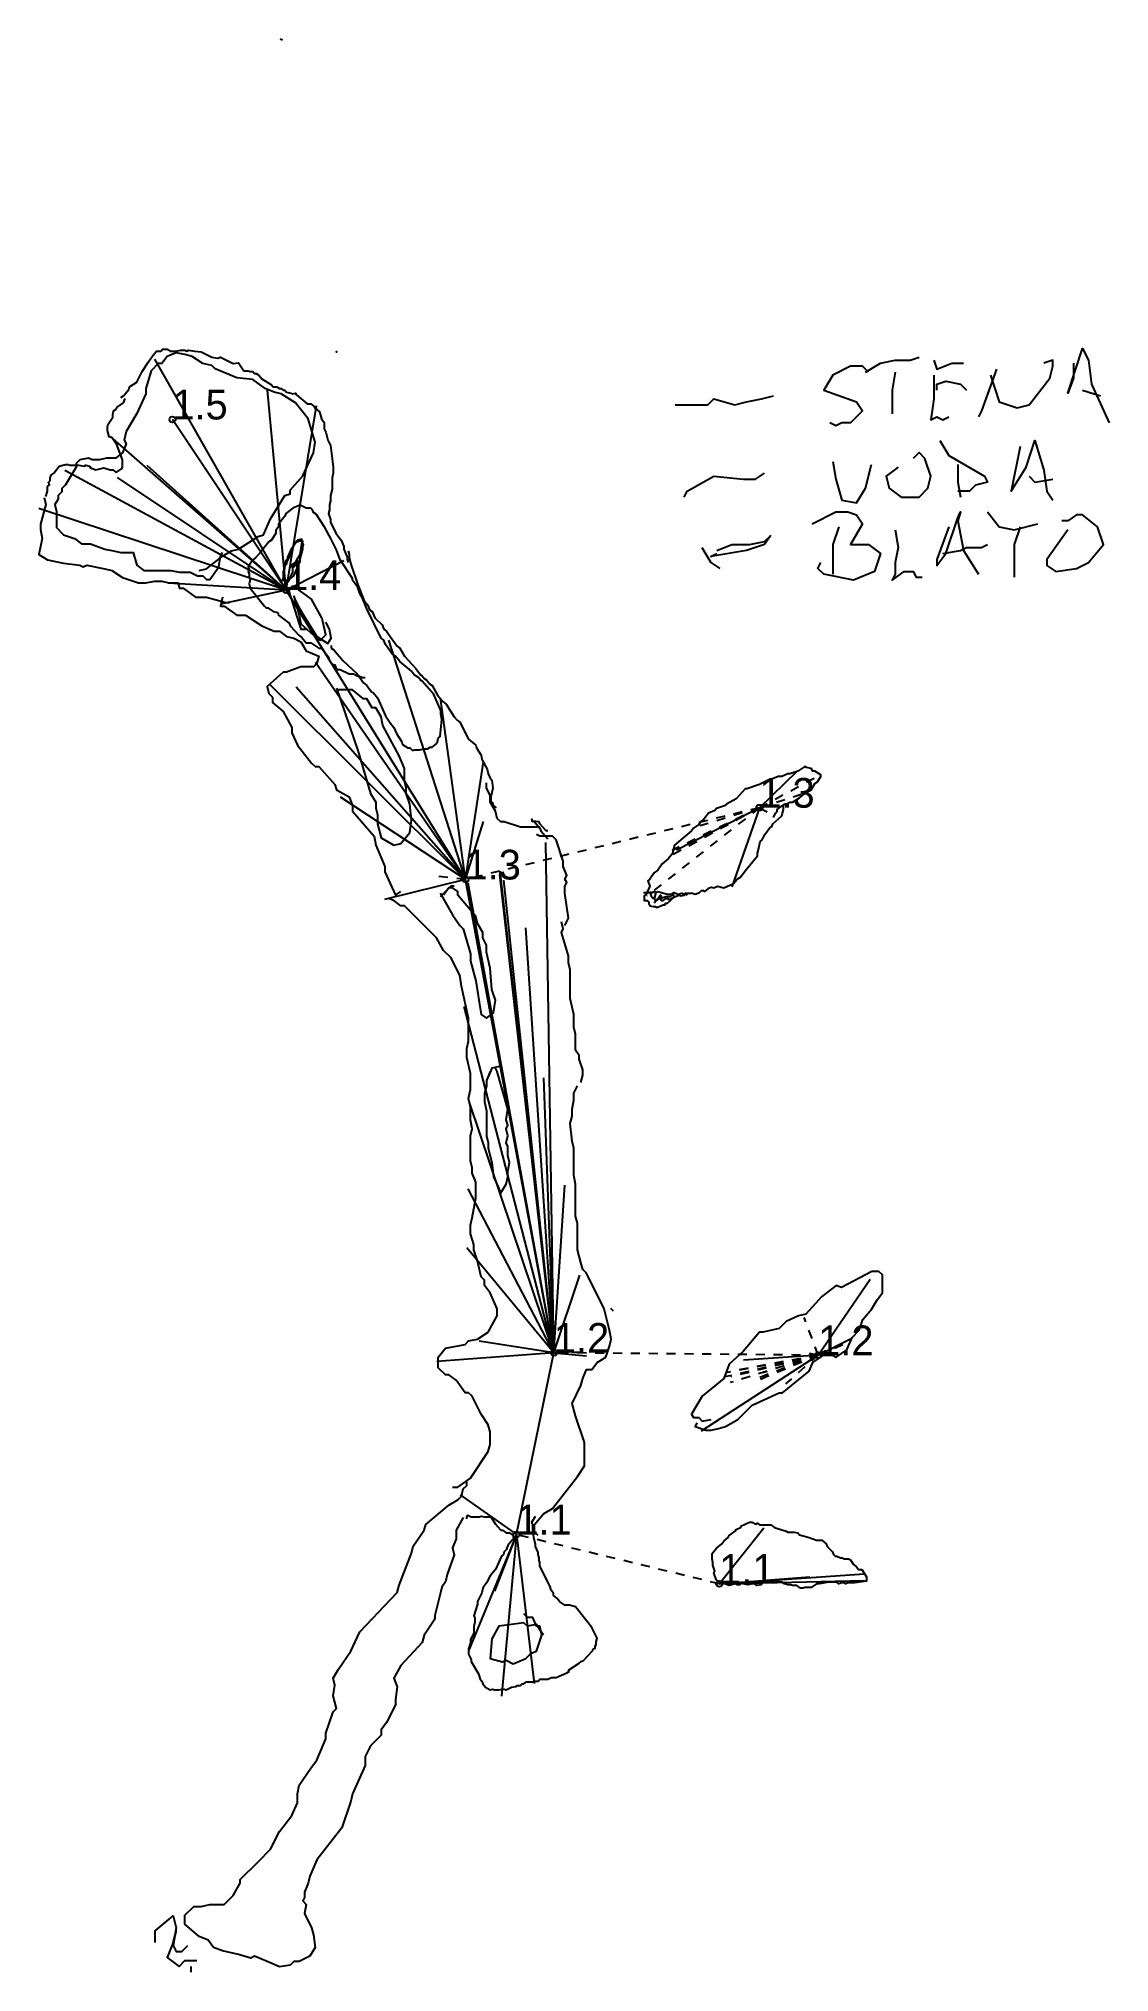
# Model space of a CAD drawing. Header units: millimetres. Extents: x -14.2 to 21.8, y -16.1 to 49.
import ezdxf

# ---------------------------------------------------------------- set-up
doc = ezdxf.new("R2010")
doc.units = ezdxf.units.MM
doc.linetypes.add('DASH', pattern=[0.6, 0.3, -0.3])

msp = doc.modelspace()

# ---------------------------------------------------------------- linework, layer by layer
at = {"layer": 'Shots', "color": 1}
for p, q in [((-5.86, 30.44), (-9.682, 36.18)), ((0.178, 20.704), (-5.86, 30.44)), ((3.15, 4.784), (0.178, 20.704)), ((1.886, -1.332), (3.15, 4.784)), ((0, 0), (1.886, -1.332))]:
    msp.add_line(p, q, dxfattribs=at)
for centre in [(-9.682, 36.18), (-5.86, 30.44), (10.06, 23.12), (0.178, 20.704), (3.15, 4.784), (12.04, 4.7), (1.886, -1.332), (8.71, -2.99)]:
    msp.add_circle(centre, 0.1, dxfattribs=at)
at = {"layer": 'Sketch', "color": 255, "linetype": 'DASH'}
for p, q in [((10.06, 23.12), (0.178, 20.704)), ((12.04, 4.7), (3.15, 4.784)), ((8.71, -2.99), (1.886, -1.332))]:
    msp.add_line(p, q, dxfattribs=at)
at = {"layer": 'Sketch', "color": 5}
for points in [[(-6.06, 48.99), (-5.98, 48.95)], [(-8.78, 31.1), (-8.54, 31.16), (-8, 31.58), (-7.7, 31.76), (-7.46, 31.82), (-6.8, 32.24), (-6.62, 32.3), (-6.38, 32.84), (-5.9, 33.62), (-5.72, 33.68), (-5.72, 33.8), (-5.3, 34.28), (-4.94, 35.06), (-4.88, 35.42), (-5.12, 36.2), (-5.54, 36.74), (-6.02, 37.04), (-6.26, 37.1), (-6.56, 37.22), (-6.98, 37.52), (-7.52, 37.58), (-8.24, 37.88), (-8.36, 38), (-8.66, 38.06), (-9.02, 38.3), (-9.26, 38.36), (-9.56, 38.42), (-9.86, 38.3), (-10.04, 38.06), (-10.16, 38.06), (-10.4, 37.82), (-10.58, 37.22), (-10.58, 37.04), (-10.88, 36.38), (-11.24, 35.78), (-11.3, 35.48), (-11.24, 35.36), (-11.36, 35.06), (-11.6, 34.88), (-11.9, 34.88), (-12.14, 34.82), (-12.38, 34.82), (-12.5, 34.88), (-12.8, 34.82), (-12.92, 34.7), (-12.92, 34.58), (-13.28, 33.98), (-13.4, 33.86), (-13.4, 33.74), (-13.52, 33.62), (-13.52, 33.5), (-13.64, 33.32), (-13.58, 33.08), (-13.58, 32.54), (-13.34, 32.3), (-12.98, 32.18), (-12.74, 32), (-12.44, 32), (-11.96, 31.82), (-11.66, 31.76), (-11.42, 31.7), (-11, 31.7), (-10.88, 31.28), (-10.64, 31.1), (-9.74, 31.1), (-9.44, 31.04), (-9.08, 31.04), (-8.84, 30.92), (-8.66, 30.92), (-8.54, 30.8), (-8.42, 30.8), (-8.12, 31.22), (-8.06, 31.58), (-8, 31.7)], [(16.13, 35.47), (16.43, 34.97), (17.63, 34.27), (17.73, 34.07), (17.33, 33.97), (17.13, 33.77), (16.73, 33.77)], [(18.83, 35.27), (18.53, 33.77), (19.03, 34.57), (19.33, 35.47), (19.63, 34.47), (19.73, 33.77), (19.93, 33.47)], [(12.53, 34.77), (12.63, 34.17), (12.83, 33.47), (13.33, 33.37), (13.63, 33.87), (13.83, 34.67)], [(14.73, 34.57), (14.33, 34.27), (14.43, 33.87), (14.83, 33.57), (15.43, 33.57), (15.73, 33.87), (15.83, 34.27), (15.63, 34.87), (15.43, 35.07), (15.23, 34.87)], [(16.73, 34.67), (16.73, 34.07), (16.83, 33.57)], [(7.53, 33.57), (7.63, 33.77), (8.53, 34.27), (9.53, 34.17), (9.93, 34.17), (10.23, 34.37)], [(19.13, 34.27), (19.33, 34.07), (19.93, 34.17)], [(-5.6, 30.26), (-5.54, 30.02), (-5.42, 29.6), (-5.36, 29.3), (-4.82, 28.82), (-4.7, 28.76), (-4.52, 28.94), (-4.64, 29.48), (-5, 30.14), (-5.42, 30.44), (-5.48, 30.56), (-5.66, 30.56), (-5.78, 30.44), (-5.36, 29.12), (-5.18, 29.12)], [(-5.6, 30.2), (-5.42, 29.84), (-5.24, 29.54), (-4.82, 28.88), (-4.46, 28.64), (-4.34, 28.82), (-4.4, 29.12), (-4.52, 29.36)], [(-4.16, 27.14), (-3.44, 25.04), (-3.02, 23.6), (-2.84, 23.3), (-2.84, 23.12), (-2.78, 22.88), (-2.78, 22.58), (-2.66, 22.1), (-2.24, 21.86), (-2, 21.92), (-1.7, 22.28), (-1.64, 22.7), (-1.7, 23.24), (-1.82, 23.6), (-1.82, 23.78), (-1.88, 24.02), (-1.88, 24.44), (-2.06, 24.86), (-2.6, 25.88), (-2.66, 26.18), (-2.84, 26.48), (-2.96, 26.48), (-3.14, 26.78), (-3.26, 26.78), (-3.62, 27.08), (-4.1, 27.08)], [(-0.2, 20.48), (-0.32, 20.48), (-0.68, 20.12)], [(-0.68, 20.24), (-0.26, 19.52), (-0.02, 19.16), (0.1, 19.04), (0.34, 18.2), (0.34, 17.96), (0.52, 17.3), (0.64, 16.58), (0.7, 16.16), (0.88, 16.04), (1.12, 16.22), (1.18, 16.64), (1.06, 17), (1, 17.72), (0.88, 18.26), (0.88, 18.5), (0.76, 18.74), (0.76, 18.92), (0.58, 19.22), (0.52, 19.46), (-0.08, 20.18), (-0.08, 20.3), (-0.26, 20.42), (-0.38, 20.42), (-0.56, 20.18)], [(6.16, 20.27), (6.46, 20.27), (6.52, 20.3), (6.58, 20.27), (6.64, 20.3), (6.85, 20.24), (6.97, 20.21), (7.12, 20.21), (7.18, 20.27), (7.33, 20.21), (7.45, 20.24), (7.51, 20.21), (7.57, 20.24), (7.63, 20.18)], [(6.4, 20.3), (6.4, 20.21), (6.43, 20.12), (6.49, 20.06), (6.55, 20.12), (6.58, 20.27), (6.52, 20.06), (6.58, 20), (6.67, 20.06), (6.73, 20.18), (6.76, 20.12), (6.73, 20.06), (6.76, 20), (6.82, 20), (6.91, 20.06), (6.97, 20.06), (7.03, 20.03), (7.12, 20.06), (7.18, 20.12), (7.18, 20.18), (7.12, 20.18), (7.06, 20.12), (6.91, 20.12), (6.64, 20.03), (6.55, 19.97), (6.52, 19.91)], [(1, 14.24), (0.88, 13.94), (0.88, 13.76), (0.82, 13.52), (0.82, 13.22), (0.88, 12.92), (0.88, 12.08), (0.94, 11.84), (0.94, 11.66), (1.06, 11.18), (1.12, 10.7), (1.36, 10.16), (1.54, 10.46), (1.6, 10.7), (1.6, 10.88), (1.66, 11.18), (1.6, 11.42), (1.6, 11.72), (1.54, 11.84), (1.6, 12.08), (1.54, 12.32), (1.6, 12.44), (1.54, 12.62), (1.6, 12.98), (1.24, 14.24), (1.18, 14.36)], [(1.36, 14.42), (1.06, 14.36), (0.94, 14.06)], [(2.8, -4.72), (2.56, -4.36), (2.26, -4.42), (2.14, -4.3), (1.3, -4.42), (1.06, -4.84), (1, -5.5), (1.42, -5.62), (1.54, -5.56), (1.78, -5.68), (2.2, -5.5), (2.38, -5.32), (2.56, -5.26), (2.74, -4.72), (2.68, -4.42), (2.56, -4.42), (2.44, -4.12), (2.26, -4.12), (2.14, -4)]]:
    msp.add_lwpolyline(points, dxfattribs=at)
at = {"layer": 'Sketch', "color": 0}
for points in [[(-11.42, 36.92), (-11.33, 36.98), (-11.15, 37.19), (-11.12, 37.28), (-10.88, 37.43), (-10.7, 37.79), (-10.49, 38.12), (-10.34, 38.33), (-10.22, 38.48), (-10.07, 38.48), (-10.01, 38.54), (-9.86, 38.54), (-9.74, 38.48), (-9.56, 38.48), (-9.41, 38.51), (-9.26, 38.51), (-9.2, 38.48), (-9.14, 38.51), (-8.93, 38.48), (-8.72, 38.45), (-8.36, 38.27), (-8.15, 38.24), (-8.06, 38.27), (-7.64, 38.06), (-7.46, 38.09), (-7.28, 37.82), (-7.13, 37.82), (-7.07, 37.79), (-6.98, 37.79), (-6.92, 37.73), (-6.86, 37.73), (-6.77, 37.67), (-6.68, 37.55), (-6.35, 37.34), (-6.29, 37.28), (-6.17, 37.28), (-6.08, 37.22), (-6.02, 37.22), (-5.96, 37.16), (-5.9, 37.16), (-5.84, 37.1), (-5.69, 37.07), (-5.63, 37.04), (-5.54, 37.07), (-5.51, 37.01), (-5.15, 36.71), (-5.03, 36.71), (-4.91, 36.62), (-4.88, 36.56), (-4.73, 36.44), (-4.67, 36.2), (-4.58, 36.08), (-4.58, 35.87), (-4.52, 35.75), (-4.46, 35.48), (-4.37, 35.3), (-4.31, 34.85), (-4.28, 34.58), (-4.28, 34.37), (-4.31, 34.22), (-4.31, 33.83), (-4.37, 33.62), (-4.37, 33.44), (-4.4, 33.32), (-4.4, 33.14), (-4.43, 33.02), (-4.37, 32.81), (-4.37, 32.72), (-4.19, 32.36), (-4.01, 32.12), (-3.92, 31.91), (-3.92, 31.82), (-3.8, 31.55), (-3.8, 31.49), (-3.77, 31.37)], [(20.63, 38.07), (20.63, 37.57), (20.43, 37.07), (20.43, 37.07), (20.93, 38.57), (21.13, 38.17), (21.23, 37.37), (21.83, 36.07)], [(13.73, 37.77), (13.53, 37.97), (13.13, 37.97), (12.53, 37.67), (12.23, 37.17), (13.33, 36.77), (13.53, 36.47), (13.13, 36.07), (12.83, 36.07), (12.63, 35.97), (12.43, 36.07)], [(13.63, 37.77), (14.13, 38.07), (14.63, 38.17), (15.13, 38.17), (15.43, 38.27)], [(14.63, 37.77), (14.53, 37.17), (14.53, 36.37)], [(15.93, 38.17), (16.03, 37.87), (16.53, 38.07), (16.93, 38.07)], [(18.03, 37.87), (17.53, 36.47), (17.43, 36.27)], [(17.83, 37.67), (18.13, 36.77), (18.73, 36.57), (19.13, 36.67), (19.83, 37.57), (19.93, 37.97), (19.93, 38.17), (19.63, 38.07)], [(15.93, 37.67), (15.93, 36.87), (15.83, 36.17), (16.03, 36.27), (16.23, 36.17), (16.43, 36.27)], [(16.03, 37.17), (16.03, 37.37), (16.33, 37.47), (16.83, 37.37), (17.03, 37.17)], [(20.93, 37.17), (21.53, 36.97)], [(-13.94, 33.59), (-13.88, 33.77), (-13.88, 33.92), (-13.82, 33.98), (-13.85, 34.07), (-13.79, 34.13), (-13.79, 34.22), (-13.76, 34.31), (-13.67, 34.37), (-13.49, 34.61), (-13.28, 34.67), (-13.19, 34.67), (-13.13, 34.64), (-12.83, 34.64), (-12.65, 34.61), (-12.59, 34.64), (-12.47, 34.61), (-12.44, 34.55), (-12.26, 34.49), (-11.99, 34.55), (-11.78, 34.49), (-11.69, 34.49), (-11.57, 34.4), (-11.39, 34.52), (-11.36, 34.58), (-11.36, 34.82), (-11.54, 35.3), (-11.72, 35.57), (-11.81, 35.6), (-11.87, 35.81), (-11.87, 35.93), (-11.84, 36.02), (-11.69, 36.26), (-11.69, 36.35), (-11.66, 36.47), (-11.57, 36.53), (-11.54, 36.59), (-11.33, 36.74), (-11.27, 36.89)], [(7.23, 36.67), (8.33, 36.67), (8.53, 36.87), (9.23, 36.67), (9.63, 36.77), (10.13, 36.87), (10.53, 36.97)], [(-14, 33.56), (-13.94, 33.32), (-14.12, 32.66), (-14.12, 32.48), (-14.06, 32.18), (-14.18, 31.64), (-13.88, 31.46), (-13.34, 31.34), (-12.8, 31.28), (-12.68, 31.22), (-12.56, 31.28), (-11.96, 31.16), (-11.72, 31.1), (-11.36, 30.86), (-10.82, 30.68), (-10.58, 30.68), (-10.28, 30.74), (-10.04, 30.74), (-9.8, 30.68), (-9.5, 30.68), (-9.44, 30.5), (-9.32, 30.5), (-8.9, 30.2), (-8.54, 30.2), (-7.88, 30.02), (-7.76, 30.02)], [(-5.45, 32.06), (-5.51, 32.06), (-5.63, 31.88), (-5.66, 31.73), (-5.84, 31.37), (-5.84, 31.31), (-5.9, 31.25), (-5.96, 30.92), (-5.96, 30.83), (-5.99, 30.77), (-5.78, 30.77), (-5.6, 30.92), (-5.39, 31.4), (-5.39, 31.49), (-5.3, 31.82), (-5.3, 31.91), (-5.27, 31.97), (-5.33, 32.09), (-5.33, 32.15), (-5.48, 32.12), (-5.6, 32), (-5.63, 31.88), (-5.69, 31.82), (-5.81, 31.55), (-5.81, 31.49), (-5.87, 31.43), (-5.96, 31.04), (-5.96, 30.83), (-5.9, 30.71), (-5.9, 30.59), (-5.75, 30.77), (-5.63, 31.04), (-5.63, 31.19), (-5.57, 31.25), (-5.51, 31.43), (-5.39, 31.64), (-5.33, 32), (-5.3, 32.09), (-5.39, 32.09), (-5.48, 32.06)], [(-3.77, 31.76), (-3.74, 31.64), (-3.74, 31.55), (-3.68, 31.31), (-3.44, 30.62), (-3.23, 30.08), (-3.11, 29.93), (-3.05, 29.78), (-2.96, 29.72), (-2.87, 29.51), (-2.63, 29.27), (-2.57, 29.12), (-2.48, 29.06), (-2.36, 28.88), (-2.12, 28.55), (-2.03, 28.49), (-1.88, 28.22), (-1.49, 27.8), (-1.34, 27.59), (-1.28, 27.56), (-1.22, 27.47), (-1.13, 27.41), (-1.04, 27.29), (-0.95, 27.23), (-0.77, 26.9), (-0.59, 26.69), (-0.47, 26.6), (-0.2, 26.18), (-0.11, 26.06), (-0.02, 26), (0.28, 25.43), (0.52, 25.22), (0.55, 25.13), (0.7, 24.89), (0.73, 24.74), (0.91, 24.41), (0.94, 24.26), (1, 24.11), (1.06, 24.05), (1.09, 23.78), (1.06, 23.63), (1.03, 23.48), (1.03, 23.33), (1.09, 23.27), (1.09, 23.21), (1.21, 23.12)], [(-8, 30.2), (-8.06, 29.9), (-7.94, 29.9), (-7.52, 29.6), (-7.22, 29.6), (-6.68, 29.24), (-6.26, 29.06), (-6.08, 29.06), (-5.84, 28.88), (-5.6, 28.82), (-5.36, 28.7), (-5.18, 28.4), (-4.76, 28.22), (-4.82, 27.98), (-4.94, 27.86), (-5.36, 27.86), (-5.84, 27.68), (-5.96, 27.68), (-6.5, 27.2), (-6.44, 26.96), (-6.32, 26.84), (-6.32, 26.66), (-5.96, 26.36), (-5.66, 25.82), (-5.66, 25.64), (-5.48, 25.22), (-5, 24.62), (-4.88, 24.5), (-4.76, 24.5), (-4.22, 23.9), (-4.16, 23.72), (-3.74, 23.48), (-3.62, 23.18), (-3.62, 23), (-2.9, 22.16), (-2.84, 21.86), (-2.54, 21.14), (-2.54, 20.96), (-2.18, 20.18), (-2, 20.3)], [(10.54, 22.79), (10.6, 22.94), (10.66, 23), (10.66, 23.06), (10.9, 23.24), (10.96, 23.24), (11.08, 23.3), (11.17, 23.3), (11.41, 23.45), (11.59, 23.6), (11.8, 23.72), (11.92, 23.93), (12.01, 23.99), (12.13, 24.17), (12.13, 24.23), (11.92, 24.35), (11.86, 24.35), (11.8, 24.44), (11.65, 24.47), (11.59, 24.5), (11.35, 24.35), (11.08, 24.26), (11.02, 24.26), (10.81, 24.17), (10.69, 24.17), (10.48, 24.08), (10.42, 24.08), (10.06, 23.9), (9.64, 23.75), (9.58, 23.75), (9.28, 23.42), (8.95, 23.24), (8.89, 23.18), (8.62, 23.09), (8.56, 23.03), (8.35, 22.94), (8.17, 22.7), (8.08, 22.64), (8.02, 22.55), (7.84, 22.43), (7.78, 22.34), (7.21, 21.86), (7.15, 21.65), (7.15, 21.59), (7, 21.41), (6.79, 21.23), (6.64, 21.02), (6.52, 20.93), (6.37, 20.72), (6.31, 20.66), (6.37, 20.48), (6.25, 20.21), (6.19, 20.15), (6.19, 20), (6.28, 20), (6.34, 19.94), (6.34, 19.88), (6.37, 19.82), (6.49, 19.79), (6.55, 19.79), (6.61, 19.76), (6.82, 19.85), (6.88, 19.85), (6.91, 19.91), (6.97, 19.91), (7.21, 20.12), (7.36, 20.18), (7.42, 20.15), (7.54, 20.18), (7.63, 20.24), (7.81, 20.24), (7.9, 20.21), (8.05, 20.27), (8.11, 20.33), (8.17, 20.33), (8.23, 20.3), (8.38, 20.42), (8.44, 20.45), (8.53, 20.42), (8.65, 20.48), (8.86, 20.42), (9.19, 20.57), (9.31, 20.72), (9.43, 20.78), (9.58, 20.99), (10, 21.5), (10, 21.59), (10.03, 21.71), (10.09, 21.98), (10.15, 22.04), (10.24, 22.22), (10.42, 22.46), (10.48, 22.49), (10.51, 22.58), (10.81, 22.85), (10.87, 23.06), (10.87, 23.21)], [(2.68, 22.46), (2.02, 22.46), (1.48, 22.64), (1.36, 22.64), (1.24, 22.76), (1.18, 23), (1, 23.3), (1, 23.54), (0.88, 23.78), (0.88, 23.96)], [(2.95, 22.34), (2.89, 22.34), (2.68, 22.58), (2.65, 22.64), (2.44, 22.67), (2.41, 22.73), (2.41, 22.67), (2.5, 22.64), (2.68, 22.43), (2.71, 22.34), (2.95, 22.07)], [(3.52, 19.16), (3.64, 19.4), (3.52, 20.24), (3.52, 20.48), (3.58, 20.6), (3.52, 20.72), (3.58, 20.84), (3.46, 21.14), (3.46, 21.32), (3.22, 22.04), (3.1, 22.16), (2.68, 22.16), (2.56, 22.22)], [(-0.26, 0.26), (-0.08, 0.26), (0.34, 0.56), (0.94, 1.46), (1, 1.7), (1, 2.12), (0.94, 2.36), (0.7, 2.72), (0.4, 3.32), (0.28, 3.44), (0.16, 3.44), (-0.14, 3.86), (-0.38, 4.04), (-0.5, 4.04), (-0.74, 4.28), (-0.74, 4.64), (-0.5, 4.94), (0.16, 5.06), (0.28, 5.18), (0.58, 5.24), (0.94, 5.48), (1.24, 6.02), (1.24, 6.26), (1, 6.8), (0.82, 7.04), (0.82, 7.22), (0.7, 7.34), (0.58, 7.88), (0.46, 8.24), (0.46, 8.42), (0.34, 8.78), (0.34, 9.08), (0.4, 9.32), (0.52, 9.98), (0.52, 10.52), (0.4, 10.82), (0.4, 11), (0.34, 11.24), (0.34, 12.08), (0.4, 12.32), (0.34, 12.62), (0.34, 13.04), (0.28, 13.34), (0.34, 13.64), (0.34, 14.18), (0.22, 14.72), (0.22, 15.02), (0.28, 15.26), (0.28, 16.04), (0.04, 17.12), (-0.02, 17.48), (-0.32, 18.08), (-0.56, 18.32), (-0.8, 18.74), (-1.88, 19.82), (-2, 19.82), (-2.24, 20), (-2.42, 20.06)], [(4.06, 13.88), (4.12, 14.12), (4.12, 14.3), (4, 14.66), (4, 14.78), (3.88, 14.96), (3.88, 15.5), (3.82, 15.74), (3.82, 16.16), (3.7, 16.7), (3.7, 17.66), (3.64, 17.9), (3.64, 18.14), (3.4, 18.92), (3.46, 19.04), (3.4, 19.28)], [(2.62, -1.36), (2.5, -1.24), (2.5, -1), (2.8, -0.64), (3.1, -0.46), (3.94, 0.62), (4.18, 0.98), (4.18, 1.76), (3.88, 2.66), (3.76, 3.08), (4.06, 3.68), (4.12, 3.92), (4.24, 4.22), (4.42, 4.22), (4.6, 4.46), (4.9, 4.64), (5.02, 5), (5.08, 5.24), (5.02, 5.54), (4.84, 6.26), (4.24, 7.46), (4.12, 7.58), (4.06, 7.82), (3.94, 8.24), (3.94, 9.14), (3.88, 9.38), (3.88, 10.46), (3.82, 10.76), (3.82, 11.66), (3.76, 11.9), (3.7, 12.5), (3.76, 12.74), (3.76, 12.98), (3.82, 13.28), (3.82, 13.52), (3.94, 13.76)], [(7.96, 2.42), (7.9, 2.3), (8.26, 2.18), (8.44, 2.18), (8.68, 2.24), (8.92, 2.3), (9.34, 2.54), (9.82, 3.02), (10.72, 3.44), (10.84, 3.44), (11.74, 4.16), (11.86, 4.46), (12.22, 4.7), (12.52, 4.7), (12.64, 4.64), (13, 4.88), (13.18, 5.3), (13.42, 5.54), (13.54, 5.9), (13.84, 6.26), (14.02, 6.56), (14.2, 6.8), (14.2, 7.4), (14.08, 7.52), (13.84, 7.52), (12.82, 6.98), (12.64, 7.04), (12.16, 6.68), (11.62, 6.08), (11.38, 6.02), (10.96, 5.84), (10.72, 5.6), (10.48, 5.54), (10.18, 5.48), (10.06, 5.48), (9.52, 4.82), (9.04, 4.4), (8.86, 3.92), (8.14, 3.32), (7.78, 2.72), (7.84, 2.6), (8.02, 2.6), (8.14, 2.48), (8.44, 2.54)], [(5.05, 6.28), (5.14, 6.19)], [(0.1, -0.76), (-0.14, -1.18), (-0.14, -1.48), (-0.26, -1.78), (-0.2, -2.02), (-0.44, -2.68), (-0.5, -2.92), (-0.62, -3.1), (-0.68, -3.34), (-0.86, -4.06), (-0.86, -4.18), (-1.22, -4.72), (-1.28, -4.96), (-2, -5.74), (-2.24, -6.16), (-2.12, -6.46), (-2.18, -6.88), (-2.18, -7.06), (-2.48, -7.66), (-2.66, -7.9), (-2.66, -8.08), (-3.02, -8.44), (-3.2, -8.8), (-3.2, -9.1), (-3.62, -10.06), (-3.68, -10.3), (-3.98, -11.2), (-4.82, -12.28), (-5.06, -12.82), (-5.12, -13.06), (-5.24, -13.36), (-5.24, -13.54), (-5.3, -13.66), (-5.18, -13.78), (-5.24, -14.08), (-5, -14.56), (-4.94, -14.8), (-4.88, -15.22), (-5.06, -15.52), (-5.42, -15.7), (-5.6, -15.7), (-5.72, -15.82), (-6.08, -15.88), (-6.5, -15.7), (-6.92, -15.52), (-7.04, -15.58), (-7.46, -15.46), (-8, -15.34), (-8.3, -15.22), (-8.48, -14.98), (-8.78, -14.86), (-9.26, -14.44), (-9.26, -14.14), (-8.96, -13.84), (-8.72, -13.84), (-8.42, -13.78), (-7.94, -13.78), (-7.64, -13.48), (-7.4, -13.06), (-7.4, -12.94), (-6.8, -12.34), (-6.38, -11.92), (-6.08, -11.32), (-5.66, -10.78), (-5.48, -10.36), (-5.48, -10.06), (-5.42, -9.76), (-5, -9.16), (-4.82, -8.92), (-4.52, -8.2), (-4.52, -8.02), (-4.28, -7.3), (-4.16, -7.18), (-4.28, -6.76), (-4.22, -6.4), (-4.28, -6.16), (-4.1, -5.86), (-3.68, -5.26), (-3.38, -4.6), (-2.12, -3.28), (-2.06, -3.04), (-1.64, -1.96), (-1.58, -1.72), (-1.22, -1.18), (-1.16, -1), (-0.38, -0.34), (-0.08, -0.16), (0.04, -0.04), (0.1, 0.2), (0.22, 0.32), (0.22, 0.44)], [(0.22, -0.8), (0.22, -0.74), (0.25, -0.68), (0.37, -0.74), (0.64, -0.74), (0.7, -0.71), (0.82, -0.74), (1.03, -0.74), (1.18, -0.98), (1.36, -1.19), (1.42, -1.19), (1.54, -1.28), (1.66, -1.28), (1.78, -1.34), (1.78, -1.43), (1.81, -1.49), (1.75, -1.52), (1.6, -1.7), (1.54, -1.85), (1.48, -1.91), (1.45, -2), (1.39, -2.06), (1.18, -2.51), (1, -2.72), (0.88, -2.96), (0.76, -3.14), (0.73, -3.29), (0.58, -3.59), (0.58, -3.68), (0.46, -4.07), (0.49, -4.13), (0.49, -4.28), (0.46, -4.43), (0.46, -4.64), (0.34, -4.88), (0.34, -4.97), (0.28, -5.18), (0.28, -5.36), (0.37, -5.54), (0.37, -5.6), (0.61, -6.02), (0.67, -6.2), (0.73, -6.26), (0.76, -6.35), (0.85, -6.47), (1, -6.56), (1.09, -6.53), (1.15, -6.56), (1.3, -6.56), (1.42, -6.53), (1.48, -6.53), (1.54, -6.56), (1.72, -6.47), (1.87, -6.44), (1.93, -6.41), (2.02, -6.41), (2.08, -6.35), (2.14, -6.35), (2.23, -6.29), (2.47, -6.29), (2.53, -6.26), (2.62, -6.26), (2.68, -6.2), (2.95, -6.2), (3.07, -6.14), (3.22, -6.14), (3.58, -5.99), (3.67, -5.93)], [(3.64, -5.93), (3.67, -5.87), (4, -5.66), (4.06, -5.6), (4.15, -5.57), (4.45, -5.24), (4.48, -5.18), (4.54, -5.15), (4.54, -5.09), (4.57, -5.03), (4.57, -4.94), (4.6, -4.82), (4.42, -4.46), (3.88, -3.77), (3.67, -3.71), (3.52, -3.71), (3.34, -3.59), (3.25, -3.47), (3.13, -3.38), (3.13, -3.32), (3.04, -3.17), (3.04, -3.11), (2.68, -2.39), (2.68, -2.27), (2.65, -2.21), (2.65, -2.12), (2.62, -2), (2.62, -1.94), (2.53, -1.73), (2.53, -1.67), (2.47, -1.43), (2.44, -1.16), (2.44, -1.01), (2.41, -0.92), (2.53, -0.71)], [(8.62, -2.87), (8.53, -2.63), (8.56, -2.57), (8.5, -2.36), (8.5, -2.27), (8.47, -2.15), (8.47, -1.97), (8.62, -1.79), (8.8, -1.64), (8.86, -1.55), (9.01, -1.43), (9.04, -1.37), (9.25, -1.22), (9.28, -1.16), (9.43, -1.1), (9.46, -1.04), (9.73, -0.92), (9.82, -0.92), (9.94, -0.98), (10, -0.95), (10.06, -1.01), (10.45, -1.01), (10.57, -1.1), (10.96, -1.22), (11.02, -1.25), (11.23, -1.25), (11.35, -1.28), (11.41, -1.34), (11.74, -1.43), (11.98, -1.52), (12.16, -1.52), (12.31, -1.64), (12.34, -1.73), (12.52, -1.91), (12.55, -2), (12.61, -2.06), (12.67, -2.06), (12.79, -2.12), (12.85, -2.12), (12.91, -2.15), (13.06, -2.15), (13.12, -2.18), (13.21, -2.33), (13.33, -2.42), (13.39, -2.51), (13.51, -2.51), (13.66, -2.75), (13.66, -2.9), (13.27, -2.96), (13.03, -2.96), (12.97, -2.99), (12.91, -2.96), (12.82, -2.96), (12.73, -2.99), (12.67, -2.93), (12.4, -2.93), (12.07, -2.99), (11.98, -2.99), (11.8, -3.11), (11.59, -3.11), (11.53, -3.14), (11.44, -3.14), (11.32, -3.05), (11.17, -3.05), (11.11, -3.02), (11.02, -3.02), (10.9, -2.99), (10.81, -2.93), (10.75, -2.93), (10.69, -2.9), (10.48, -2.9), (10.27, -2.96), (10.18, -2.96), (10.12, -3.02), (9.97, -3.05), (9.91, -2.99), (9.82, -2.99), (9.67, -3.02), (9.52, -2.99), (9.46, -2.96), (9.4, -3.02), (9.31, -3.02), (9.25, -2.99), (9.04, -3.05), (8.65, -2.9), (8.59, -2.84)]]:
    msp.add_lwpolyline(points, dxfattribs=at)
at = {"layer": 'Sketch', "color": 30}
for points in [[(-4.34, 28.58), (-4.34, 28.49), (-4.25, 28.43), (-3.95, 28.07), (-3.47, 27.62), (-3.26, 27.32), (-3.14, 27.23), (-2.99, 27.02), (-2.93, 26.99), (-2.78, 26.81), (-2.51, 26.21), (-2.36, 25.97), (-2.24, 25.82), (-2.15, 25.61), (-1.97, 25.34), (-1.94, 25.25), (-1.76, 25.13), (-1.7, 25.13), (-1.61, 25.04), (-1.55, 25.07), (-1.37, 25.07), (-1.19, 25.1), (-1.1, 25.1), (-1.01, 25.16), (-0.95, 25.16), (-0.83, 25.25), (-0.77, 25.34), (-0.74, 25.46), (-0.68, 25.52), (-0.62, 26.09), (-0.65, 26.27), (-0.65, 26.39), (-0.89, 26.93), (-1.28, 27.38), (-1.34, 27.41), (-1.4, 27.5), (-1.55, 27.59), (-1.64, 27.71), (-2.03, 28.04), (-2.18, 28.22), (-2.3, 28.31), (-2.51, 28.61), (-2.57, 28.76), (-2.66, 28.82), (-3.14, 29.81), (-3.29, 30.17), (-3.38, 30.32), (-3.44, 30.53), (-3.62, 30.77), (-3.62, 30.83), (-4.04, 31.46), (-4.16, 31.79), (-4.34, 32.15), (-4.55, 32.54), (-4.85, 32.99), (-4.94, 33.05), (-4.97, 33.14), (-5.03, 33.2), (-5.18, 33.2), (-5.36, 33.29), (-5.42, 33.29), (-5.63, 33.2), (-5.87, 33.02), (-5.9, 32.93), (-6.11, 32.66), (-6.11, 32.57), (-6.2, 32.45), (-6.2, 32.36), (-6.35, 32.12), (-6.44, 32.06), (-6.71, 31.73), (-6.89, 31.52), (-6.98, 31.46), (-7.13, 31.22), (-7.1, 31.16), (-7.13, 31.07), (-7.1, 31.01), (-7.1, 30.86), (-7.07, 30.8), (-7.1, 30.65), (-7.07, 30.5), (-6.59, 29.9), (-6.53, 29.84), (-6.47, 29.84), (-6.29, 29.72), (-6.14, 29.69), (-6.11, 29.6), (-5.75, 29.33), (-5.72, 29.24), (-5.42, 28.91), (-5.33, 28.85), (-5.18, 28.67), (-5.03, 28.67), (-4.76, 28.49), (-4.67, 28.49), (-4.46, 28.22), (-4.4, 28.07), (-4.31, 27.95), (-4.22, 27.92), (-4.19, 27.83), (-4.13, 27.77), (-4.04, 27.77), (-3.74, 27.62), (-3.59, 27.62), (-3.47, 27.56), (-3.41, 27.56), (-3.29, 27.5), (-3.2, 27.5)], [(11.83, 32.67), (12.63, 33.07), (13.03, 33.07), (13.33, 32.97), (13.53, 32.67), (13.13, 31.97), (13.73, 31.97), (14.13, 31.67), (13.93, 31.07), (13.23, 30.77), (12.23, 30.97), (12.03, 31.17), (12.13, 31.37)], [(12.73, 32.57), (12.53, 31.97), (12.53, 30.97)], [(16.43, 32.57), (16.03, 31.47), (16.03, 31.27), (16.33, 31.67), (16.73, 32.87), (16.83, 33.07), (16.73, 32.77), (16.93, 31.77), (17.43, 30.97)], [(17.73, 33.07), (18.13, 32.57), (18.63, 32.47), (19.43, 32.67)], [(18.83, 32.57), (18.63, 31.97), (18.63, 30.87)], [(20.43, 32.47), (19.73, 31.47), (19.73, 31.27), (20.03, 31.07), (20.73, 31.17), (21.13, 31.37), (21.63, 31.97), (21.43, 32.57), (20.93, 32.97), (20.73, 32.97), (20.43, 32.77), (20.23, 32.77)], [(8.63, 31.77), (9.13, 31.97), (9.73, 31.97), (10.23, 32.07), (10.43, 32.27), (10.23, 31.97), (9.63, 31.77), (8.43, 31.57), (8.63, 31.67)], [(14.63, 32.47), (14.73, 31.87), (14.63, 31.37), (14.63, 30.97), (14.53, 30.77), (14.93, 31.07), (15.23, 31.07), (15.33, 30.87), (15.53, 30.87)], [(16.23, 31.67), (16.83, 31.77), (17.03, 31.87), (17.53, 31.87), (17.73, 31.97)], [(8.13, 31.87), (8.43, 31.37), (8.73, 31.17)]]:
    msp.add_lwpolyline(points, dxfattribs=at)
at = {"layer": 'Sketch', "color": 1}
for points in [[(-10.26, -15.06), (-10.26, -14.66), (-9.66, -14.16), (-9.56, -14.56), (-9.66, -15.16), (-9.56, -15.36), (-9.36, -15.36), (-9.16, -15.16)], [(-9.66, -15.06), (-9.56, -14.66), (-9.66, -15.06), (-9.86, -15.56), (-9.46, -15.86), (-9.26, -15.66), (-8.86, -15.66)], [(-9.06, -15.86), (-9.06, -16.06)]]:
    msp.add_lwpolyline(points, dxfattribs=at)
at = {"layer": 'Sketch', "color": 0}
msp.add_point((-4.16, 38.45), dxfattribs=at)
at = {"layer": 'XSect', "color": 1}
for p, q in [((-5.86, 30.44), (-10.272, 38.208)), ((-5.86, 30.44), (-6.48, 37.164)), ((-5.86, 30.44), (-4.84, 36.638)), ((-5.86, 30.44), (-11.766, 35.604)), ((-5.86, 30.44), (-10.528, 34.636)), ((-5.86, 30.44), (-13.298, 34.468)), ((-5.86, 30.44), (-11.526, 34.226)), ((-5.86, 30.44), (-14.172, 33.182)), ((-5.86, 30.44), (-3.92, 31.438)), ((-5.86, 30.44), (-9.83, 30.67)), ((-5.86, 30.44), (-8.068, 29.966)), ((0.178, 20.704), (-2.398, 28.756)), ((0.178, 20.704), (-4.864, 28)), ((0.178, 20.704), (-6.414, 27.276)), ((0.178, 20.704), (-5.518, 27.176)), ((0.178, 20.704), (-0.66, 26.8)), ((0.178, 20.704), (0.786, 24.662)), ((10.06, 23.12), (11.326, 24.346)), ((0.178, 20.704), (-4.03, 23.478)), ((10.06, 23.12), (7.276, 21.696)), ((10.06, 23.12), (9.13, 20.456)), ((0.178, 20.704), (0.786, 22.65)), ((3.15, 4.784), (2.876, 21.954)), ((3.15, 4.784), (1.326, 20.868)), ((3.15, 4.784), (1.342, 20.92)), ((3.15, 4.784), (1.346, 20.98)), ((0.178, 20.704), (-2.546, 20.028)), ((3.15, 4.784), (0.27, 20.584)), ((3.15, 4.784), (1.47, 20.682)), ((3.15, 4.784), (2.208, 19.074)), ((3.15, 4.784), (0.13, 16.434)), ((3.15, 4.784), (2.814, 14.036)), ((3.15, 4.784), (0.308, 13.2)), ((3.15, 4.784), (3.522, 10.418)), ((3.15, 4.784), (0.27, 10.3)), ((3.15, 4.784), (0.226, 8.312)), ((3.15, 4.784), (4.022, 7.39)), ((12.04, 4.7), (13.784, 7.264)), ((12.04, 4.7), (13.13, 5.248)), ((3.15, 4.784), (-0.788, 4.492)), ((3.15, 4.784), (0.636, 5.172)), ((3.15, 4.784), (4.24, 4.68)), ((12.04, 4.7), (8.106, 2.144)), ((12.04, 4.7), (9.522, 4.538)), ((8.71, -2.99), (10.212, -1.108)), ((1.886, -1.332), (0.272, -5.244)), ((1.886, -1.332), (1.152, -3.234)), ((1.886, -1.332), (1.388, -6.774)), ((1.886, -1.332), (2.49, -6.346)), ((8.71, -2.99), (13.592, -2.658)), ((8.71, -2.99), (11.762, -2.758)), ((8.71, -2.99), (13.598, -2.876))]:
    msp.add_line(p, q, dxfattribs=at)
at = {"layer": 'XSect', "color": 1, "linetype": 'DASH'}
for p, q in [((10.06, 23.12), (12.048, 24.192)), ((10.06, 23.12), (11.468, 23.576)), ((10.06, 23.12), (6.27, 20.15)), ((10.06, 23.12), (7.07, 21.494)), ((10.06, 23.12), (7.128, 21.682)), ((10.06, 23.12), (7.976, 22.482)), ((10.06, 23.12), (10.548, 22.858)), ((0.178, 20.704), (-0.864, 20.822)), ((12.04, 4.7), (11.57, 5.964)), ((3.15, 4.784), (4.896, 4.828)), ((12.04, 4.7), (8.886, 3.968)), ((12.04, 4.7), (8.98, 4.122)), ((12.04, 4.7), (9.076, 3.778)), ((12.04, 4.7), (9.096, 3.972)), ((12.04, 4.7), (9.102, 4.162)), ((12.04, 4.7), (10.03, 3.936)), ((12.04, 4.7), (10.046, 3.942)), ((12.04, 4.7), (10.05, 3.866)), ((12.04, 4.7), (10.178, 4.112)), ((12.04, 4.7), (10.934, 3.734)), ((12.04, 4.7), (11.598, 4.784)), ((12.04, 4.7), (12.882, 5.07)), ((12.04, 4.7), (12.346, 4.884))]:
    msp.add_line(p, q, dxfattribs=at)

# ---------------------------------------------------------------- texts
at = {"layer": 'Label'}
for s, p in [('1.5', (-9.682, 36.18)), ('1.4', (-5.86, 30.44)), ('1.3', (10.06, 23.12)), ('1.3', (0.178, 20.704)), ('1.2', (3.15, 4.784)), ('1.2', (12.04, 4.7)), ('1.1', (1.886, -1.332)), ('1.1', (8.71, -2.99))]:
    msp.add_text(s, height=1, dxfattribs=at).set_placement(p)

doc.saveas('drawing.dxf')
